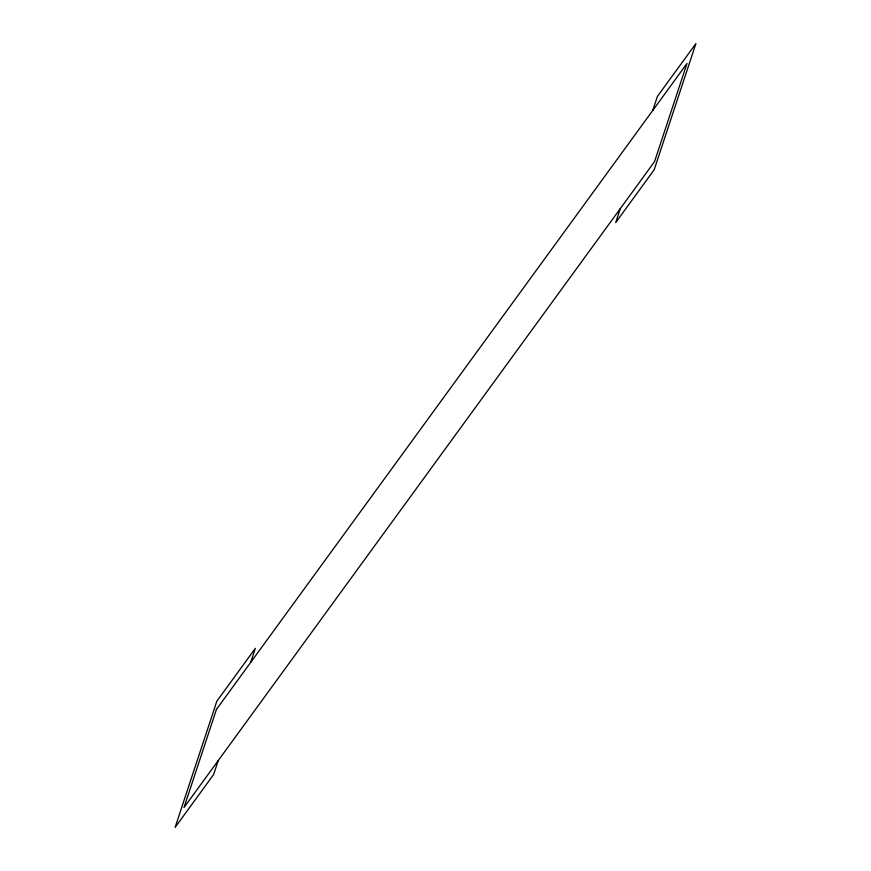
<?xml version="1.0" encoding="UTF-8"?>
<svg xmlns="http://www.w3.org/2000/svg" width="871" height="871" viewBox="0 0 871 871"><rect width="100%" height="100%" fill="white"/><g stroke="black" fill="none" stroke-linecap="round" stroke-linejoin="round"><path stroke-width="1.31" d="M218.218 760.579L213.58 774.602L175.082 827.45L216.825 701.22L255.323 648.372L250.685 662.396M620.315 208.605L615.677 222.628L654.175 169.78L695.918 43.55L657.42 96.398L652.782 110.421M216.465 709.375L183.999 807.548L654.535 161.625L687.001 63.452L216.465 709.375"/></g></svg>
